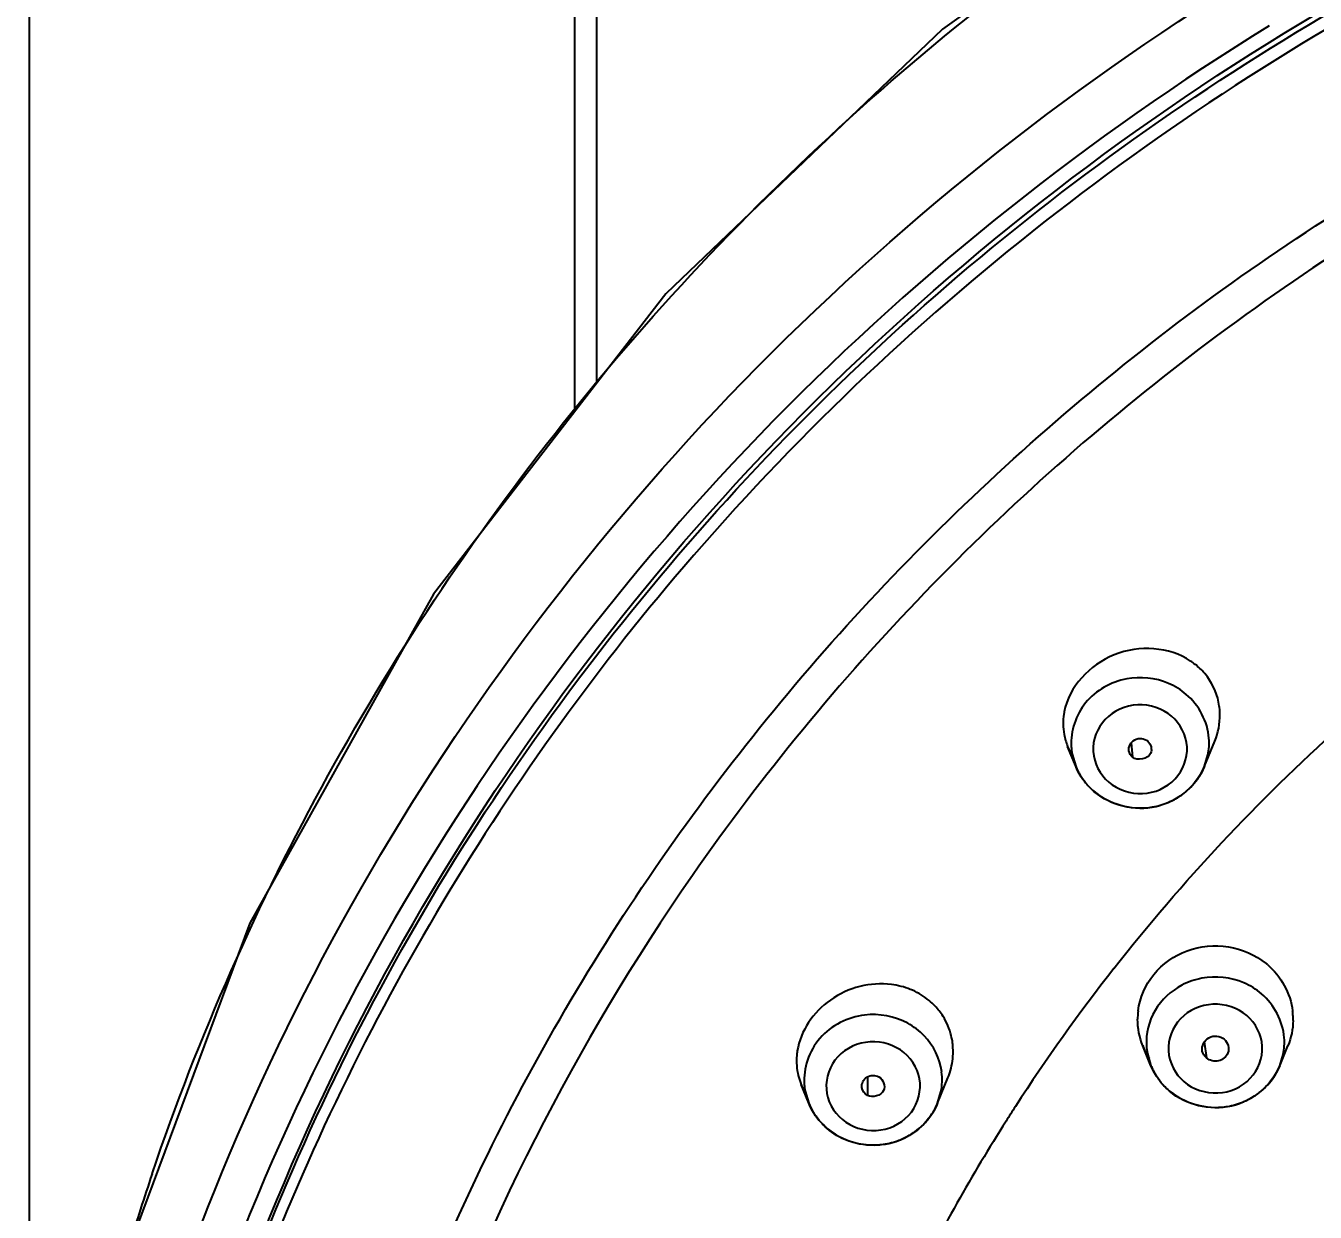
# Model space of a CAD drawing. Header units: millimetres. Extents: x 13495 to 14291, y -4366 to -3315.
# Drawn here: x 13864.16 to 13871.43, y -3789.52 to -3782.84 of the extents above; entities that cross this region are included whole.
import ezdxf

# ---------------------------------------------------------------- set-up
doc = ezdxf.new("R2010")
doc.units = ezdxf.units.MM
doc.header["$LTSCALE"] = 0.1
doc.layers.get('0').update_dxf_attribs({"lineweight": 15})
doc.layers.add('1', color=7, linetype='Continuous')
doc.styles.add('ARIAL', font='arial.ttf')
doc.dimstyles.new('사본 ISO-25', dxfattribs={"dimtxt": 4, "dimasz": 3.5, "dimexe": 0.5, "dimexo": 0.625, "dimgap": 1.5, "dimtad": 1, "dimtih": 1, "dimtoh": 1, "dimdec": 1, "dimlfac": 4, "dimdsep": 46, "dimtxsty": 'ARIAL', "dimcen": 0, "dimclrd": 3, "dimclre": 3, "dimclrt": 3, "dimadec": 1, "dimazin": 0, "dimtfac": 1, "dimtdec": 1, "dimtmove": 0, "dimatfit": 3, "dimfxl": 1.25, "dimtfill": 1, "dimarcsym": 0})

# ---------------------------------------------------------------- blocks, each defined once
blk = doc.blocks.new('*D104')
at = {"color": 3, "lineweight": -2, "transparency": 16777216}
for p, q in [((13864.184, -3793.8186), (13864.184, -3773.2593)), ((13894.2885, -3793.9819), (13894.2885, -3773.2593)), ((13867.684, -3773.7593), (13890.7885, -3773.7593))]:
    blk.add_line(p, q, dxfattribs=at)
at = {"color": 3, "transparency": 16777216}
for points in [[(13867.684, -3773.176), (13867.684, -3774.3427), (13864.184, -3773.7593)], [(13890.7885, -3773.176), (13890.7885, -3774.3427), (13894.2885, -3773.7593)]]:
    blk.add_solid(points, dxfattribs=at)
at = {"layer": 'Defpoints', "color": 0, "transparency": 16777216}
for p in [(13894.2885, -3773.7593), (13864.184, -3794.4436), (13894.2885, -3794.6069)]:
    blk.add_point(p, dxfattribs=at)
at = {"color": 3, "transparency": 16777216, "insert": (13879.2363, -3770.2511), "char_height": 4, "attachment_point": 5, "style": 'ARIAL', "bg_fill": 3, "box_fill_scale": 1.1, "bg_fill_color": 256, "bg_fill_true_color": 13158600, "bg_fill_transparency": 0}
blk.add_mtext('{\\fISOCPEUR|b0|i0|c0|p34;%%C}121', dxfattribs=at)

msp = doc.modelspace()

# ---------------------------------------------------------------- linework, layer by layer
at = {"layer": '1', "color": 7, "linetype": 'Continuous'}
for p, q in [((13867.255, -3745.3273), (13867.255, -3785.0122)), ((13867.38, -3784.8509), (13867.38, -3745.3273)), ((13870.3899, -3786.8756), (13870.3966, -3786.9567)), ((13870.8022, -3787.0078), (13870.8601, -3786.8658)), ((13870.0768, -3787.0078), (13870.0313, -3786.8962)), ((13870.0566, -3786.9391), (13870.0768, -3787.0078)), ((13870.8022, -3787.0078), (13870.8214, -3786.944)), ((13870.5006, -3788.6934), (13870.4547, -3788.5808)), ((13870.4804, -3788.6247), (13870.5006, -3788.6934)), ((13870.8011, -3788.5595), (13870.8131, -3788.65)), ((13871.226, -3788.6934), (13871.272, -3788.5808)), ((13871.226, -3788.6934), (13871.2452, -3788.6296)), ((13868.9049, -3788.7573), (13868.9041, -3788.8611)), ((13869.2988, -3788.9047), (13869.3571, -3788.762)), ((13868.5734, -3788.9047), (13868.5301, -3788.7986)), ((13868.5532, -3788.836), (13868.5734, -3788.9047)), ((13869.2988, -3788.9047), (13869.318, -3788.8409))]:
    msp.add_line(p, q, dxfattribs=at)
msp.add_lwpolyline([(13871.0063, -3781.655), (13869.3275, -3782.8573), (13867.7693, -3784.3486), (13866.4596, -3786.0388), (13865.4254, -3787.8915), (13864.689, -3789.8664), (13864.2657, -3791.9209), (13864.164, -3794.0116)], dxfattribs=at)
for centre, radius, start, end in [((13870.509, -3786.7377), 0.3875, 54.19762, 56.27748), ((13870.5123, -3786.7332), 0.3819, 43.66173, 54.20343), ((13870.521, -3786.7247), 0.3698, 36.54102, 43.64771), ((13870.3622, -3786.7677), 0.3563, 170.41421, 171.31614), ((13870.3644, -3786.768), 0.3585, 169.18497, 170.41345), ((13870.5219, -3786.7204), 0.3672, 6.6742, 8.05583), ((13870.5222, -3786.7204), 0.3668, 0.55058, 6.67517), ((13870.3487, -3786.7667), 0.3428, 190.32375, 202.19381), ((13870.4791, -3786.8757), 0.3491, 348.71176, 4.15402), ((13870.4878, -3786.7138), 0.4021, 336.54491, 337.80142), ((13870.3555, -3786.7639), 0.3502, 202.2116, 210.64446), ((13870.3978, -3786.8759), 0.347, 183.31077, 190.4819), ((13870.4056, -3786.8737), 0.355, 202.17964, 205.50507), ((13870.4119, -3786.8705), 0.3621, 205.53345, 215.53337), ((13870.4679, -3786.8711), 0.3612, 324.59697, 337.77046), ((13870.4151, -3786.8683), 0.3661, 215.52225, 216.87474), ((13870.4163, -3786.8674), 0.3676, 216.87498, 217.90571), ((13870.4235, -3786.8615), 0.3769, 217.94692, 229.63083), ((13870.459, -3786.8646), 0.3722, 315.494, 324.57364), ((13870.4458, -3786.8491), 0.3925, 297.16635, 307.90168), ((13870.4533, -3786.859), 0.3802, 307.91776, 315.48163), ((13870.4402, -3786.836), 0.4069, 278.38269, 279.66955), ((13870.4401, -3786.8358), 0.4071, 279.67453, 292.66367), ((13870.444, -3786.8456), 0.3965, 292.69392, 297.16854), ((13870.88, -3788.4495), 0.4265, 49.62067, 50.89991), ((13878.5607, -3794.6333), 10.5099, 141.88639, 147.08944), ((13868.9928, -3788.6442), 0.4097, 66.30996, 68.15283), ((13868.9951, -3788.6392), 0.4042, 58.43035, 66.32811), ((13869.0021, -3788.6277), 0.3908, 50.3673, 58.41482), ((13869.0089, -3788.6191), 0.3798, 43.58809, 50.3391), ((13869.0126, -3788.6158), 0.3749, 32.23858, 43.60504), ((13870.8152, -3788.4321), 0.3898, 174.00849, 179.98797), ((13870.8188, -3788.4324), 0.3935, 173.08475, 174.0163), ((13870.9077, -3788.4324), 0.3935, 6.03849, 6.91974), ((13870.9107, -3788.4322), 0.3905, 1.09891, 6.04376), ((13869.0155, -3788.613), 0.3709, 13.90714, 32.12432), ((13870.9152, -3788.432), 0.3861, 358.871, 1.09163), ((13869.0137, -3788.6131), 0.3727, 7.09659, 13.84294), ((13870.9029, -3788.5613), 0.3491, 348.71176, 4.15402), ((13868.8707, -3788.6674), 0.3663, 172.16349, 175.07066), ((13868.8762, -3788.6681), 0.3719, 170.9699, 172.16784), ((13869.01, -3788.6136), 0.3764, 6.13962, 7.10518), ((13869.0059, -3788.6139), 0.3805, 355.70797, 6.11919), ((13870.825, -3788.4297), 0.3999, 202.1913, 203.16065), ((13870.83, -3788.4273), 0.4055, 203.18745, 213.51366), ((13870.8217, -3788.5616), 0.3471, 183.12522, 190.48123), ((13870.9015, -3788.4296), 0.4002, 336.76438, 337.80188), ((13870.8294, -3788.5594), 0.355, 202.17964, 205.50507), ((13870.8917, -3788.5568), 0.3612, 324.59697, 337.77046), ((13868.8506, -3788.6679), 0.3461, 193.46758, 201.46472), ((13868.9748, -3788.7726), 0.3499, 348.74277, 7.29831), ((13868.9806, -3788.6084), 0.4066, 336.32, 337.80364), ((13868.9834, -3788.6095), 0.4035, 337.80388, 340.2853), ((13870.8357, -3788.5562), 0.3621, 205.53345, 215.53338), ((13870.839, -3788.5539), 0.3661, 215.52225, 216.87474), ((13870.8828, -3788.5503), 0.3722, 315.494, 324.57364), ((13868.8519, -3788.6673), 0.3475, 201.46417, 202.19223), ((13868.8557, -3788.6656), 0.3517, 202.2194, 212.3603), ((13868.8937, -3788.773), 0.3463, 184.24712, 190.48434), ((13870.8402, -3788.553), 0.3676, 216.87498, 217.90571), ((13870.8473, -3788.5471), 0.3769, 217.94692, 229.63083), ((13870.8696, -3788.5348), 0.3925, 297.16635, 307.90168), ((13870.8771, -3788.5446), 0.3802, 307.91776, 315.48163), ((13868.9053, -3788.7694), 0.3584, 202.1858, 210.70278), ((13868.9637, -3788.7677), 0.362, 323.36921, 337.75701), ((13870.8639, -3788.5214), 0.4071, 279.67453, 292.66367), ((13870.8678, -3788.5313), 0.3965, 292.69392, 297.16854), ((13868.9137, -3788.764), 0.3684, 210.75501, 222.76391), ((13868.9544, -3788.7605), 0.3738, 313.97954, 323.34076), ((13878.4831, -3794.5811), 10.4164, 147.09826, 147.63843), ((13870.864, -3788.5216), 0.4069, 278.38269, 279.66955), ((13868.9175, -3788.7606), 0.3735, 222.74783, 224.96521), ((13868.9189, -3788.7592), 0.3754, 224.96521, 226.02798), ((13868.928, -3788.7491), 0.389, 226.10283, 241.40149), ((13878.4263, -3794.5463), 10.3498, 147.6332, 153.59364), ((13868.9484, -3788.7542), 0.3824, 305.65028, 313.96283), ((13868.9361, -3788.7301), 0.4097, 276.30147, 289.50216), ((13868.9395, -3788.7401), 0.3992, 289.52977, 294.66391), ((13868.9412, -3788.7439), 0.395, 294.66868, 305.63749), ((13868.9364, -3788.7314), 0.4084, 274.84601, 276.29198), ((13877.7956, -3793.6775), 13.6408, 161.29493, 163.04177)]:
    msp.add_arc(centre, radius, start, end, dxfattribs=at)
for points, knots in [([(13871.2498, -3782.8814), (13872.3544, -3782.204), (13874.7631, -3781.1316), (13878.6612, -3780.4901), (13882.6022, -3780.8428), (13886.3068, -3782.1679), (13889.5137, -3784.3745), (13891.992, -3787.3122), (13893.5588, -3790.7703), (13893.9167, -3793.2694), (13893.9167, -3794.5069)], [0, 0, 0, 0, 0.126491, 0.254042, 0.381737, 0.50862, 0.633952, 0.757411, 0.879197, 1, 1, 1, 1]), ([(13864.63, -3793.2566), (13864.7985, -3791.5486), (13865.8389, -3788.1363), (13869.2264, -3783.9757), (13873.9583, -3781.2677), (13879.388, -3780.3626), (13884.7984, -3781.3675), (13889.4745, -3784.1631), (13892.7757, -3788.3871), (13893.7443, -3791.8176), (13893.8773, -3793.5278)], [0, 0, 0, 0, 0.121767, 0.245638, 0.372075, 0.500191, 0.628257, 0.75457, 0.878307, 1, 1, 1, 1]), ([(13890.4964, -3803.3838), (13891.7025, -3802.0103), (13893.5812, -3798.7628), (13894.181, -3793.1935), (13892.4539, -3787.8406), (13888.6966, -3783.5616), (13883.5237, -3780.9851), (13877.7181, -3780.471), (13872.142, -3782.0794), (13869.0826, -3784.4668), (13867.869, -3785.8853)], [0, 0, 0, 0, 0.12306, 0.244548, 0.366574, 0.490907, 0.617911, 0.74639, 0.874326, 1, 1, 1, 1]), ([(13865.5061, -3794.0538), (13865.5699, -3792.7498), (13866.1258, -3790.1294), (13868.1502, -3786.6444), (13871.1731, -3783.8917), (13874.9145, -3782.1166), (13879.0382, -3781.4684), (13883.1805, -3782.0032), (13886.9724, -3783.6719), (13889.0646, -3785.4698), (13889.9385, -3786.4918)], [0, 0, 0, 0, 0.120916, 0.24321, 0.36755, 0.493861, 0.621392, 0.748983, 0.875454, 1, 1, 1, 1]), ([(13864.8753, -3789.3029), (13865.3989, -3787.7562), (13867.0343, -3784.8034), (13869.5745, -3782.5908), (13870.9907, -3781.7166)], [0, 0, 0, 0, 0.495248, 1, 1, 1, 1]), ([(13892.7719, -3794.0552), (13892.7069, -3792.7184), (13892.1186, -3790.0303), (13889.9707, -3786.491), (13886.7787, -3783.7586), (13882.8617, -3782.0957), (13878.5994, -3781.6522), (13874.3976, -3782.4698), (13870.6614, -3784.4699), (13868.7005, -3786.497), (13867.9181, -3787.6229)], [0, 0, 0, 0, 0.121003, 0.243481, 0.36811, 0.494728, 0.622437, 0.749946, 0.876036, 1, 1, 1, 1]), ([(13864.2453, -3794.4436), (13864.2455, -3793.274), (13864.5568, -3790.915), (13865.9258, -3787.6084), (13868.1089, -3784.7235), (13870.0088, -3783.207), (13871.0379, -3782.571)], [0, 0, 0, 0, 0.246205, 0.494235, 0.745332, 1, 1, 1, 1]), ([(13871.1671, -3782.8391), (13870.153, -3783.4624), (13868.2787, -3784.9491), (13866.1183, -3787.7802), (13864.7539, -3791.0302), (13864.4342, -3793.3526), (13864.4272, -3794.5054)], [0, 0, 0, 0, 0.254475, 0.505486, 0.753567, 1, 1, 1, 1]), ([(13864.5667, -3794.5073), (13864.5666, -3793.3599), (13864.8733, -3791.0459), (13866.2223, -3787.8053), (13868.3709, -3784.9823), (13870.2388, -3783.5015), (13871.2498, -3782.8814)], [0, 0, 0, 0, 0.246294, 0.494326, 0.745387, 1, 1, 1, 1]), ([(13867.869, -3785.8853), (13866.8327, -3787.0964), (13865.1734, -3789.8864), (13864.3285, -3794.6573), (13865.2384, -3799.4172), (13866.9351, -3802.1861), (13867.9876, -3803.3845)], [0, 0, 0, 0, 0.251502, 0.499887, 0.748335, 1, 1, 1, 1]), ([(13870.7241, -3786.4154), (13870.6044, -3786.3354), (13870.2694, -3786.3118), (13870.0389, -3786.5613), (13870.0123, -3786.7008)], [0, 0, 0, 0, 0.503435, 1, 1, 1, 1]), ([(13870.2917, -3788.1463), (13870.6755, -3787.657), (13871.2477, -3787.0469), (13871.8817, -3786.5097), (13872.0449, -3786.3793)], [0, 0, 0, 0, 0.748559, 1, 1, 1, 1]), ([(13870.3639, -3786.5157), (13870.2761, -3786.5321), (13870.1078, -3786.6252), (13870.0464, -3786.81), (13870.0514, -3786.896)], [0, 0, 0, 0, 0.509088, 1, 1, 1, 1]), ([(13870.6166, -3786.726), (13870.5655, -3786.6825), (13870.4243, -3786.6356), (13870.2253, -3786.7229), (13870.1449, -3786.9262), (13870.2133, -3787.0557), (13870.2624, -3787.0975)], [0, 0, 0, 0, 0.255526, 0.510011, 0.754458, 1, 1, 1, 1]), ([(13870.2624, -3787.0975), (13870.3135, -3787.141), (13870.4547, -3787.1878), (13870.6537, -3787.1006), (13870.7341, -3786.8973), (13870.6657, -3786.7677), (13870.6166, -3786.726)], [0, 0, 0, 0, 0.255526, 0.510011, 0.754458, 1, 1, 1, 1]), ([(13870.3762, -3786.9212), (13870.3723, -3786.898), (13870.402, -3786.8418), (13870.4636, -3786.8508), (13870.4824, -3786.8668)], [0, 0, 0, 0, 0.488748, 1, 1, 1, 1]), ([(13870.8022, -3787.0078), (13870.7575, -3787.1173), (13870.5425, -3787.2982), (13870.2725, -3787.2291), (13870.1814, -3787.1517)], [0, 0, 0, 0, 0.497399, 1, 1, 1, 1]), ([(13867.9181, -3787.6229), (13867.262, -3788.5672), (13866.206, -3790.6354), (13865.7668, -3792.9173), (13865.7114, -3794.0552)], [0, 0, 0, 0, 0.50231, 1, 1, 1, 1]), ([(13870.4282, -3788.3851), (13870.4372, -3788.3111), (13870.5011, -3788.1637), (13870.6983, -3788.0272), (13870.939, -3788.0037), (13871.089, -3788.0697), (13871.149, -3788.1185)], [0, 0, 0, 0, 0.242884, 0.49279, 0.747555, 1, 1, 1, 1]), ([(13869.0389, -3788.2364), (13868.9218, -3788.2214), (13868.6743, -3788.2833), (13868.5268, -3788.4973), (13868.509, -3788.6097)], [0, 0, 0, 0, 0.509004, 1, 1, 1, 1]), ([(13870.6751, -3788.2402), (13870.6135, -3788.2724), (13870.5063, -3788.3707), (13870.4715, -3788.5129), (13870.4752, -3788.5805)], [0, 0, 0, 0, 0.506503, 1, 1, 1, 1]), ([(13868.8879, -3788.4084), (13868.7939, -3788.4195), (13868.6088, -3788.51), (13868.5417, -3788.7078), (13868.5484, -3788.7986)], [0, 0, 0, 0, 0.509631, 1, 1, 1, 1]), ([(13871.0404, -3788.4116), (13870.9893, -3788.3681), (13870.8481, -3788.3213), (13870.6491, -3788.4085), (13870.5687, -3788.6118), (13870.6371, -3788.7414), (13870.6862, -3788.7831)], [0, 0, 0, 0, 0.255526, 0.510011, 0.754458, 1, 1, 1, 1]), ([(13870.6862, -3788.7831), (13870.7373, -3788.8266), (13870.8785, -3788.8735), (13871.0776, -3788.7862), (13871.1579, -3788.5829), (13871.0895, -3788.4534), (13871.0404, -3788.4116)], [0, 0, 0, 0, 0.255526, 0.510011, 0.754458, 1, 1, 1, 1]), ([(13869.0684, -3788.5922), (13869.0092, -3788.5599), (13868.8623, -3788.541), (13868.6843, -3788.6663), (13868.6518, -3788.8826), (13868.7466, -3788.9939), (13868.8038, -3789.0252)], [0, 0, 0, 0, 0.256839, 0.508717, 0.751784, 1, 1, 1, 1]), ([(13870.7897, -3788.6109), (13870.784, -3788.5836), (13870.8177, -3788.5155), (13870.8913, -3788.5258), (13870.9135, -3788.5447)], [0, 0, 0, 0, 0.488382, 1, 1, 1, 1]), ([(13868.8038, -3789.0252), (13868.863, -3789.0575), (13869.0099, -3789.0764), (13869.188, -3788.9511), (13869.2204, -3788.7347), (13869.1257, -3788.6234), (13869.0684, -3788.5922)], [0, 0, 0, 0, 0.256839, 0.508717, 0.751784, 1, 1, 1, 1]), ([(13870.9336, -3788.6218), (13870.9253, -3788.6431), (13870.8834, -3788.6783), (13870.8309, -3788.6651), (13870.8131, -3788.65)], [0, 0, 0, 0, 0.494638, 1, 1, 1, 1]), ([(13871.226, -3788.6934), (13871.1813, -3788.8029), (13870.9664, -3788.9838), (13870.6963, -3788.9147), (13870.6052, -3788.8373)], [0, 0, 0, 0, 0.497399, 1, 1, 1, 1]), ([(13868.8726, -3788.8166), (13868.8697, -3788.7953), (13868.8939, -3788.7453), (13868.9484, -3788.7455), (13868.9681, -3788.7563)], [0, 0, 0, 0, 0.488367, 1, 1, 1, 1]), ([(13869.2988, -3788.9047), (13869.2587, -3789.003), (13869.0795, -3789.1695), (13868.8384, -3789.1453), (13868.7439, -3789.0939)], [0, 0, 0, 0, 0.496731, 1, 1, 1, 1])]:
    msp.add_open_spline(points, degree=3, knots=knots, dxfattribs=at)
for points in [[(13870.5992, -3786.5411), (13870.5266, -3786.5101), (13870.4414, -3786.5011), (13870.3639, -3786.5157)], [(13870.8854, -3786.669), (13870.8771, -3786.6103), (13870.8533, -3786.5522), (13870.8181, -3786.5046)], [(13870.6996, -3786.6029), (13870.6696, -3786.5775), (13870.6354, -3786.5565), (13870.5992, -3786.5411)], [(13870.8272, -3786.8504), (13870.8205, -3786.7578), (13870.7703, -3786.6631), (13870.6996, -3786.6029)], [(13870.01, -3786.7139), (13870.0042, -3786.7515), (13870.0046, -3786.7907), (13870.0114, -3786.8282)], [(13870.8601, -3786.8658), (13870.8792, -3786.8189), (13870.8895, -3786.7674), (13870.889, -3786.7169)], [(13870.4824, -3786.8668), (13870.5004, -3786.8821), (13870.5082, -3786.9142), (13870.4986, -3786.9358)], [(13870.3966, -3786.9567), (13870.3862, -3786.9479), (13870.3785, -3786.9347), (13870.3762, -3786.9212)], [(13870.4986, -3786.9358), (13870.4845, -3786.9675), (13870.4231, -3786.9792), (13870.3966, -3786.9567)], [(13870.1814, -3787.1517), (13870.1363, -3787.1133), (13870.0992, -3787.0627), (13870.0768, -3787.0078)], [(13870.1794, -3787.1486), (13870.2638, -3787.2204), (13870.3899, -3787.2547), (13870.4995, -3787.2385)], [(13871.023, -3788.2267), (13870.9504, -3788.1958), (13870.8652, -3788.1868), (13870.7877, -3788.2013)], [(13871.1564, -3788.1246), (13871.2317, -3788.1887), (13871.2865, -3788.2869), (13871.2984, -3788.385)], [(13869.1453, -3788.2639), (13869.1113, -3788.2502), (13869.0752, -3788.241), (13869.0389, -3788.2364)], [(13870.7877, -3788.2013), (13870.7486, -3788.2086), (13870.7103, -3788.2218), (13870.6751, -3788.2402)], [(13871.1234, -3788.2886), (13871.0935, -3788.2631), (13871.0592, -3788.2421), (13871.023, -3788.2267)], [(13871.2511, -3788.536), (13871.2443, -3788.4434), (13871.1941, -3788.3487), (13871.1234, -3788.2886)], [(13869.1305, -3788.4548), (13869.0582, -3788.4154), (13868.9697, -3788.3988), (13868.8879, -3788.4084)], [(13869.2235, -3788.5255), (13869.1964, -3788.4975), (13869.1647, -3788.4734), (13869.1305, -3788.4548)], [(13870.4547, -3788.5808), (13870.4356, -3788.534), (13870.4254, -3788.4825), (13870.4254, -3788.432)], [(13871.3012, -3788.4396), (13871.3002, -3788.4877), (13871.2901, -3788.5363), (13871.272, -3788.5808)], [(13869.3219, -3788.7282), (13869.3123, -3788.6537), (13869.2756, -3788.5796), (13869.2235, -3788.5255)], [(13870.9135, -3788.5447), (13870.9337, -3788.5619), (13870.9432, -3788.5971), (13870.9336, -3788.6218)], [(13870.8131, -3788.65), (13870.8016, -3788.6402), (13870.7928, -3788.6258), (13870.7897, -3788.6109)], [(13868.5058, -3788.6359), (13868.5025, -3788.6734), (13868.5052, -3788.7119), (13868.514, -3788.7485)], [(13869.3633, -3788.7456), (13869.3752, -3788.7125), (13869.3828, -3788.6775), (13869.3854, -3788.6424)], [(13870.6052, -3788.8373), (13870.5601, -3788.7989), (13870.523, -3788.7483), (13870.5006, -3788.6934)], [(13868.9681, -3788.7563), (13868.992, -3788.7693), (13869.0065, -3788.8086), (13868.9951, -3788.8332)], [(13868.9041, -3788.8611), (13868.8882, -3788.8524), (13868.8751, -3788.8346), (13868.8726, -3788.8166)], [(13868.9951, -3788.8332), (13868.9817, -3788.862), (13868.9319, -3788.8763), (13868.9041, -3788.8611)], [(13870.6032, -3788.8342), (13870.6877, -3788.906), (13870.8137, -3788.9403), (13870.9233, -3788.9241)], [(13868.7439, -3789.0939), (13868.6694, -3789.0532), (13868.6055, -3788.9833), (13868.5734, -3788.9047)], [(13868.7418, -3789.0907), (13868.8103, -3789.128), (13868.8931, -3789.145), (13868.9709, -3789.1384)]]:
    msp.add_open_spline(points, degree=3, dxfattribs=at)

# ---------------------------------------------------------------- next in the draw order: dimensions: what is measured, and where the dimension line sits
dim = msp.add_linear_dim(base=(13894.2885, -3773.7593), p1=(13864.184, -3794.4436), p2=(13894.2885, -3794.6069), text='{\\fISOCPEUR|b0|i0|c0|p34;%%C}121', dimstyle='사본 ISO-25')
dim.commit()
dim.dimension.update_dxf_attribs({"geometry": '*D104', "text_midpoint": (13879.2363, -3770.2511)})

doc.saveas('drawing.dxf')
